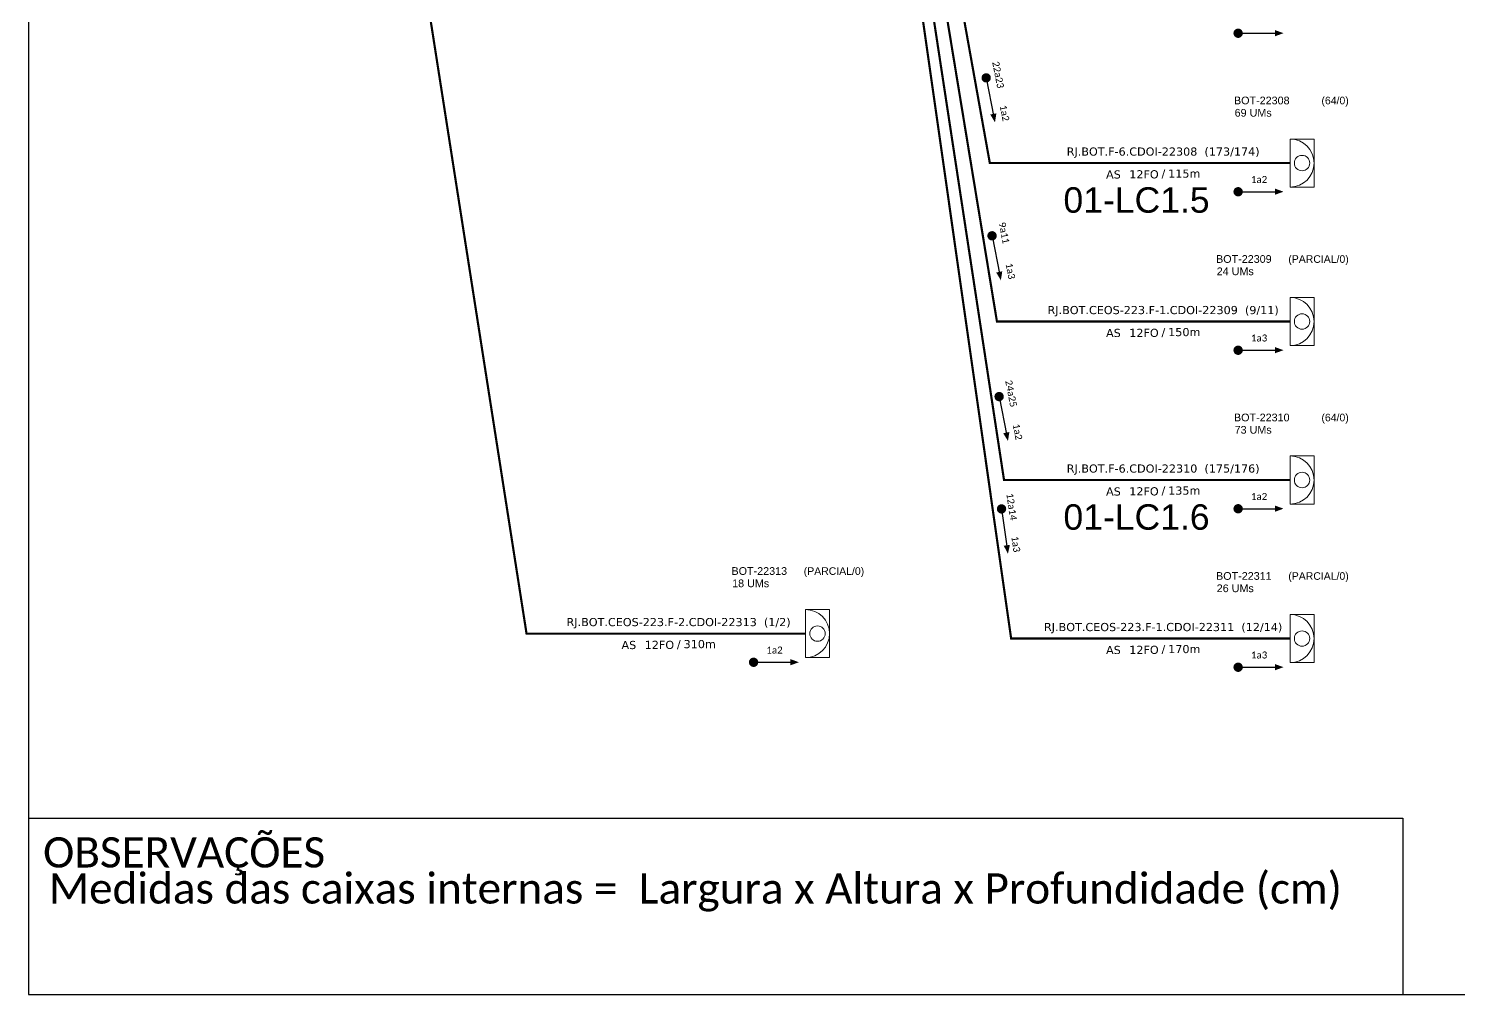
# Model space of a CAD drawing. Header units: millimetres. Extents: x 10187 to 11026, y 960 to 1554.
# Drawn here: x 10187.2 to 10524.5, y 960.2 to 1188.1 of the extents above; entities that cross this region are included whole.
import ezdxf
from ezdxf.enums import TextEntityAlignment as Align

# ---------------------------------------------------------------- set-up
doc = ezdxf.new("R2010")
doc.units = ezdxf.units.MM
for name, color, linetype, lineweight in [("20.0-LEGENDA DOS CDO'S", 1, 'Continuous', 0), ('20.1-CDO_INTERIOR', 1, 'Continuous', 0), ('40.1-ETIQUETAS', 1, 'Continuous', 20)]:
    doc.layers.add(name, color=color, linetype=linetype, lineweight=lineweight)
for name, color, linetype in [('CAP a instalar', 1, 'Continuous'), ('CD a instalar', 1, 'Continuous'), ('SETA', 7, 'Continuous'), ('texto', 7, 'Continuous')]:
    doc.layers.add(name, color=color, linetype=linetype)
doc.styles.add('ARIAL', font='arial.ttf')
doc.styles.add('siredit', font='verdana.ttf')
doc.styles.get("Standard").update_dxf_attribs({"font": 'arial.ttf'})
doc.styles.add('WMF-Calibri0', font='calibri.ttf')
doc.linetypes.add('FENCELINE1', pattern='A,0.25,-0.1,[133,ltypeshp.shx,S=0.1,R=0,X=-0.1,Y=0],-0.1,1', length=1.45)

# ---------------------------------------------------------------- blocks, each defined once
blk = doc.blocks.new('CDOI_INT')
at = {"layer": '20.1-CDO_INTERIOR', "color": 0, "lineweight": 18}
blk.add_lwpolyline([(4.25, -4.25), (4.25, 4.25), (0, 4.25), (0, -4.25)], close=True, dxfattribs=at)
blk.add_circle((2.12, 0), 1.36, dxfattribs=at)
blk.add_arc((0, 0), 4.25, 270, 90, dxfattribs=at)
at = {"layer": "20.0-LEGENDA DOS CDO'S", "color": 0, "style": 'ARIAL'}
for tag, p in [('CDO_N', (-0.08, 10.38)), ('SPLITER_1', (21.18, 10.38)), ('SAP', (-0.08, 6.23)), ('SURVEY', (-0.08, 8.2)), ('SPLITER_2', (21.19, 8.68)), ('1:XX', (5.94, -2.22)), ('UMS', (5.94, -4.24))]:
    blk.add_attdef(tag, p, '', height=1.36, dxfattribs=at)
blk.add_attdef('FIBRAS_UTILIZADAS', text='', height=1.36, dxfattribs=at).set_placement((15.34, 10.38), align=Align.CENTER)
blk = doc.blocks.new('ETIQUETA_RS5F')
at = {"layer": '40.1-ETIQUETAS', "color": 0, "style": 'siredit'}
blk.add_text('/', height=1.5, dxfattribs=at).set_placement((1.58, -1.95), align=Align.MIDDLE_RIGHT)
for tag, p in [('ETIQUETA_R_SECUNDARIA', (1.21, 2.1)), ('ETIQUETA_R_PRIMARIA', (1.21, 4.1)), ('F_ATIVAS/F_MORTAS', (1.14, -4.24))]:
    blk.add_attdef(tag, text='', height=1.5, dxfattribs=at).set_placement(p, align=Align.MIDDLE_CENTER)
for tag, p in [('TIPO_CABO', (-6.58, -2.12)), ('CAP_CABO', (0.4, -2.09))]:
    blk.add_attdef(tag, text='', height=1.5, dxfattribs=at).set_placement(p, align=Align.MIDDLE_RIGHT)
blk.add_attdef('METROS', text='', height=1.5, dxfattribs=at).set_placement((2.14, -1.95), align=Align.MIDDLE_LEFT)
for tag, p in [('FUSÃO_1', (0.85, -8.39)), ('FUSÃO_2', (0.85, -10.6)), ('FUSÃO_3', (0.85, -12.93)), ('FUSÃO_4', (0.85, -15.14)), ('FUSÃO_5', (0.85, -17.16))]:
    blk.add_attdef(tag, text='', height=1.5, dxfattribs=at).set_placement(p, align=Align.CENTER)

msp = doc.modelspace()

# ---------------------------------------------------------------- linework, layer by layer
for points in [[(10187.23, 960.2), (11025.8, 960.2), (11025.8, 1554.2), (10187.23, 1554.2), (10187.23, 960.2)], [(10187.23, 1001.81), (10511.39, 1001.81)]]:
    msp.add_lwpolyline(points)
at = {"const_width": 1.1}
for points in [[(10471.97, 1187.02, 1), (10473.07, 1187.02, 1)], [(10412.98, 1177.03, 1), (10413.2, 1175.96, 1)], [(10471.97, 1149.62, 1), (10473.07, 1149.62, 1)], [(10414.37, 1139.76, 1), (10414.58, 1138.68, 1)], [(10471.97, 1112.21, 1), (10473.07, 1112.21, 1)], [(10416.04, 1101.82, 1), (10416.25, 1100.74, 1)], [(10416.63, 1075.32, 1), (10416.79, 1074.23, 1)], [(10471.97, 1074.81, 1), (10473.07, 1074.81, 1)], [(10357.68, 1038.58, 1), (10358.78, 1038.58, 1)], [(10471.97, 1037.41, 1), (10473.07, 1037.41, 1)]]:
    msp.add_lwpolyline(points, format="xyb", close=True, dxfattribs=at)
at = {"linetype": 'Continuous'}
msp.add_lwpolyline([(10511.39, 1001.81), (10511.39, 960.2)], dxfattribs=at)
at = {"layer": 'CAP a instalar', "linetype": 'FENCELINE1', "ltscale": 5, "const_width": 0.513}
msp.add_lwpolyline([(10484.76, 1156.39), (10413.95, 1156.39), (10360.31, 1455.61)], dxfattribs=at)
at = {"layer": 'CAP a instalar', "color": 0, "linetype": 'FENCELINE1', "ltscale": 5, "const_width": 0.513}
msp.add_lwpolyline([(10484.76, 1081.59), (10417.3, 1081.59), (10360.31, 1455.61)], dxfattribs=at)
at = {"layer": 'CD a instalar', "color": 8, "linetype": 'FENCELINE1', "ltscale": 5, "const_width": 0.513}
for points in [[(10370.47, 1045.35), (10304.68, 1045.35), (10240.51, 1455.79)], [(10484.76, 1118.99), (10415.63, 1118.99), (10360.31, 1455.61)], [(10484.76, 1044.18), (10418.98, 1044.18), (10360.31, 1455.61)]]:
    msp.add_lwpolyline(points, dxfattribs=at)
at = {"layer": 'SETA'}
for points in [[(10472.52, 1187.02), (10481.96, 1187.02)], [(10413.09, 1176.49), (10414.91, 1167.23)], [(10472.52, 1149.62), (10481.96, 1149.62)], [(10472.52, 1149.62), (10481.96, 1149.62)], [(10414.48, 1139.22), (10416.3, 1129.95)], [(10472.52, 1112.21), (10481.96, 1112.21)], [(10416.15, 1101.28), (10417.97, 1092.02)], [(10416.71, 1074.77), (10418.04, 1065.43)], [(10472.52, 1074.81), (10481.96, 1074.81)], [(10472.52, 1074.81), (10481.96, 1074.81)], [(10358.23, 1038.58), (10367.67, 1038.58)], [(10472.52, 1037.41), (10481.96, 1037.41)]]:
    msp.add_lwpolyline(points, dxfattribs=at)
for points in [[(10481.2, 1187.77), (10483.22, 1187.03), (10481.2, 1186.3)], [(10415.5, 1168.12), (10415.17, 1166), (10414.06, 1167.84)], [(10481.2, 1150.36), (10483.22, 1149.63), (10481.2, 1148.9)], [(10416.89, 1130.84), (10416.56, 1128.73), (10415.45, 1130.56)], [(10481.2, 1112.96), (10483.22, 1112.23), (10481.2, 1111.5)], [(10418.56, 1092.91), (10418.23, 1090.79), (10417.12, 1092.63)], [(10481.2, 1075.56), (10483.22, 1074.83), (10481.2, 1074.09)], [(10418.68, 1066.28), (10418.23, 1064.19), (10417.23, 1066.08)], [(10366.91, 1039.33), (10368.92, 1038.59), (10366.91, 1037.86)], [(10481.2, 1038.16), (10483.22, 1037.42), (10481.2, 1036.69)]]:
    msp.add_solid(points, dxfattribs=at)

# ---------------------------------------------------------------- block references
at = {"layer": 'CAP a instalar', "linetype": 'FENCELINE1', "ltscale": 5.3}
ref = msp.add_blockref('CDOI_INT', (10484.76, 1156.39), dxfattribs=dict(at, xscale=1.33473017723919, yscale=1.33473017723919, zscale=1.33473017723919))
ref.add_attrib('CDO_N', 'BOT-22308', dxfattribs={"layer": "20.0-LEGENDA DOS CDO'S", "color": 0, "height": 1.816, "style": 'ARIAL'}).set_placement((10484.65, 1170.25), align=Align.RIGHT)
ref.add_attrib('FIBRAS_UTILIZADAS', '(64/0)', dxfattribs={"layer": "20.0-LEGENDA DOS CDO'S", "color": 0, "height": 1.79, "style": 'ARIAL', "width": 0.986168}).set_placement((10498.61, 1170.25), align=Align.RIGHT)
ref.add_attrib('SURVEY', '69 UMs      ', dxfattribs={"layer": "20.0-LEGENDA DOS CDO'S", "color": 0, "height": 1.8156, "style": 'ARIAL'}).set_placement((10484.66, 1167.34), align=Align.RIGHT)
at = {"layer": 'CAP a instalar', "color": 1, "linetype": 'FENCELINE1', "ltscale": 5.3}
ref = msp.add_blockref('ETIQUETA_RS5F', (10453.31, 1156.41), dxfattribs=dict(at, xscale=1.280902120837365, yscale=1.280902120837365, zscale=1.280902120837365))
ref.add_attrib('ETIQUETA_R_SECUNDARIA', 'RJ.BOT.F-6.CDOI-22308  (173/174)', dxfattribs={"layer": '40.1-ETIQUETAS', "color": 0, "height": 1.9214, "style": 'siredit'}).set_placement((10454.83, 1159.1), align=Align.MIDDLE_CENTER)
ref.add_attrib('TIPO_CABO', 'AS', dxfattribs={"layer": '40.1-ETIQUETAS', "color": 0, "height": 1.921, "style": 'siredit'}).set_placement((10444.84, 1153.7), align=Align.MIDDLE_RIGHT)
ref.add_attrib('CAP_CABO', '12FO', dxfattribs={"layer": '40.1-ETIQUETAS', "color": 0, "height": 1.921, "style": 'siredit'}).set_placement((10453.78, 1153.73), align=Align.MIDDLE_RIGHT)
ref.add_attrib('METROS', '115m', dxfattribs={"layer": '40.1-ETIQUETAS', "color": 0, "height": 1.921, "style": 'siredit'}).set_placement((10456.02, 1153.9), align=Align.MIDDLE_LEFT)
at = {"layer": 'CAP a instalar', "color": 252, "linetype": 'FENCELINE1', "ltscale": 5.3}
ref = msp.add_blockref('CDOI_INT', (10484.76, 1118.99), dxfattribs=dict(at, xscale=1.33473017723919, yscale=1.33473017723919, zscale=1.33473017723919))
ref.add_attrib('CDO_N', 'BOT-22309      ', dxfattribs={"layer": "20.0-LEGENDA DOS CDO'S", "color": 0, "height": 1.8156, "style": 'ARIAL'}).set_placement((10484.65, 1132.84), align=Align.RIGHT)
ref.add_attrib('FIBRAS_UTILIZADAS', '                             (PARCIAL/0)', dxfattribs={"layer": "20.0-LEGENDA DOS CDO'S", "color": 0, "height": 1.7905, "style": 'ARIAL', "width": 0.986168}).set_placement((10498.61, 1132.84), align=Align.RIGHT)
ref.add_attrib('SURVEY', '24 UMs            ', dxfattribs={"layer": "20.0-LEGENDA DOS CDO'S", "color": 0, "height": 1.8156, "style": 'ARIAL'}).set_placement((10484.66, 1129.93), align=Align.RIGHT)
ref = msp.add_blockref('ETIQUETA_RS5F', (10453.31, 1119), dxfattribs=dict(at, xscale=1.280902120837365, yscale=1.280902120837365, zscale=1.280902120837365))
ref.add_attrib('ETIQUETA_R_SECUNDARIA', 'RJ.BOT.CEOS-223.F-1.CDOI-22309  (9/11)', dxfattribs={"layer": '40.1-ETIQUETAS', "color": 0, "height": 1.9214, "style": 'siredit'}).set_placement((10454.83, 1121.7), align=Align.MIDDLE_CENTER)
ref.add_attrib('TIPO_CABO', 'AS', dxfattribs={"layer": '40.1-ETIQUETAS', "color": 0, "height": 1.921, "style": 'siredit'}).set_placement((10444.84, 1116.3), align=Align.MIDDLE_RIGHT)
ref.add_attrib('CAP_CABO', '12FO', dxfattribs={"layer": '40.1-ETIQUETAS', "color": 0, "height": 1.921, "style": 'siredit'}).set_placement((10453.78, 1116.32), align=Align.MIDDLE_RIGHT)
ref.add_attrib('METROS', '150m', dxfattribs={"layer": '40.1-ETIQUETAS', "color": 0, "height": 1.921, "style": 'siredit'}).set_placement((10456.02, 1116.5), align=Align.MIDDLE_LEFT)
at = {"layer": 'CAP a instalar', "color": 0, "linetype": 'FENCELINE1', "ltscale": 5.3}
ref = msp.add_blockref('CDOI_INT', (10484.76, 1081.59), dxfattribs=dict(at, xscale=1.33473017723919, yscale=1.33473017723919, zscale=1.33473017723919))
ref.add_attrib('CDO_N', 'BOT-22310', dxfattribs={"layer": "20.0-LEGENDA DOS CDO'S", "color": 0, "height": 1.816, "style": 'ARIAL'}).set_placement((10484.65, 1095.44), align=Align.RIGHT)
ref.add_attrib('FIBRAS_UTILIZADAS', '(64/0)', dxfattribs={"layer": "20.0-LEGENDA DOS CDO'S", "color": 0, "height": 1.79, "style": 'ARIAL', "width": 0.986168}).set_placement((10498.61, 1095.44), align=Align.RIGHT)
ref.add_attrib('SURVEY', '73 UMs      ', dxfattribs={"layer": "20.0-LEGENDA DOS CDO'S", "color": 0, "height": 1.8156, "style": 'ARIAL'}).set_placement((10484.66, 1092.53), align=Align.RIGHT)
ref = msp.add_blockref('ETIQUETA_RS5F', (10453.31, 1081.6), dxfattribs=dict(at, xscale=1.280902120837365, yscale=1.280902120837365, zscale=1.280902120837365))
ref.add_attrib('ETIQUETA_R_SECUNDARIA', 'RJ.BOT.F-6.CDOI-22310  (175/176)', dxfattribs={"layer": '40.1-ETIQUETAS', "color": 0, "height": 1.9214, "style": 'siredit'}).set_placement((10454.83, 1084.3), align=Align.MIDDLE_CENTER)
ref.add_attrib('TIPO_CABO', 'AS', dxfattribs={"layer": '40.1-ETIQUETAS', "color": 0, "height": 1.921, "style": 'siredit'}).set_placement((10444.84, 1078.89), align=Align.MIDDLE_RIGHT)
ref.add_attrib('CAP_CABO', '12FO', dxfattribs={"layer": '40.1-ETIQUETAS', "color": 0, "height": 1.921, "style": 'siredit'}).set_placement((10453.78, 1078.92), align=Align.MIDDLE_RIGHT)
ref.add_attrib('METROS', '135m', dxfattribs={"layer": '40.1-ETIQUETAS', "color": 0, "height": 1.921, "style": 'siredit'}).set_placement((10456.02, 1079.1), align=Align.MIDDLE_LEFT)
at = {"layer": 'CAP a instalar', "color": 252, "linetype": 'FENCELINE1', "ltscale": 5.3}
ref = msp.add_blockref('CDOI_INT', (10370.47, 1045.35), dxfattribs=dict(at, xscale=1.33473017723919, yscale=1.33473017723919, zscale=1.33473017723919))
ref.add_attrib('CDO_N', 'BOT-22313      ', dxfattribs={"layer": "20.0-LEGENDA DOS CDO'S", "color": 0, "height": 1.8156, "style": 'ARIAL'}).set_placement((10370.36, 1059.21), align=Align.RIGHT)
ref.add_attrib('FIBRAS_UTILIZADAS', '                             (PARCIAL/0)', dxfattribs={"layer": "20.0-LEGENDA DOS CDO'S", "color": 0, "height": 1.7905, "style": 'ARIAL', "width": 0.986168}).set_placement((10384.32, 1059.21), align=Align.RIGHT)
ref.add_attrib('SURVEY', '18 UMs            ', dxfattribs={"layer": "20.0-LEGENDA DOS CDO'S", "color": 0, "height": 1.8156, "style": 'ARIAL'}).set_placement((10370.37, 1056.3), align=Align.RIGHT)
ref = msp.add_blockref('CDOI_INT', (10484.76, 1044.18), dxfattribs=dict(at, xscale=1.33473017723919, yscale=1.33473017723919, zscale=1.33473017723919))
ref.add_attrib('CDO_N', 'BOT-22311      ', dxfattribs={"layer": "20.0-LEGENDA DOS CDO'S", "color": 0, "height": 1.8156, "style": 'ARIAL'}).set_placement((10484.65, 1058.04), align=Align.RIGHT)
ref.add_attrib('FIBRAS_UTILIZADAS', '                             (PARCIAL/0)', dxfattribs={"layer": "20.0-LEGENDA DOS CDO'S", "color": 0, "height": 1.7905, "style": 'ARIAL', "width": 0.986168}).set_placement((10498.61, 1058.04), align=Align.RIGHT)
ref.add_attrib('SURVEY', '26 UMs            ', dxfattribs={"layer": "20.0-LEGENDA DOS CDO'S", "color": 0, "height": 1.8156, "style": 'ARIAL'}).set_placement((10484.66, 1055.13), align=Align.RIGHT)
ref = msp.add_blockref('ETIQUETA_RS5F', (10339.02, 1045.37), dxfattribs=dict(at, xscale=1.280902120837365, yscale=1.280902120837365, zscale=1.280902120837365))
ref.add_attrib('ETIQUETA_R_SECUNDARIA', 'RJ.BOT.CEOS-223.F-2.CDOI-22313  (1/2)', dxfattribs={"layer": '40.1-ETIQUETAS', "color": 0, "height": 1.9214, "style": 'siredit'}).set_placement((10340.54, 1048.07), align=Align.MIDDLE_CENTER)
ref.add_attrib('TIPO_CABO', 'AS', dxfattribs={"layer": '40.1-ETIQUETAS', "color": 0, "height": 1.921, "style": 'siredit'}).set_placement((10330.55, 1042.66), align=Align.MIDDLE_RIGHT)
ref.add_attrib('CAP_CABO', '12FO', dxfattribs={"layer": '40.1-ETIQUETAS', "color": 0, "height": 1.921, "style": 'siredit'}).set_placement((10339.49, 1042.69), align=Align.MIDDLE_RIGHT)
ref.add_attrib('METROS', '310m', dxfattribs={"layer": '40.1-ETIQUETAS', "color": 0, "height": 1.921, "style": 'siredit'}).set_placement((10341.73, 1042.87), align=Align.MIDDLE_LEFT)
ref = msp.add_blockref('ETIQUETA_RS5F', (10453.31, 1044.2), dxfattribs=dict(at, xscale=1.280902120837365, yscale=1.280902120837365, zscale=1.280902120837365))
ref.add_attrib('ETIQUETA_R_SECUNDARIA', 'RJ.BOT.CEOS-223.F-1.CDOI-22311  (12/14)', dxfattribs={"layer": '40.1-ETIQUETAS', "color": 0, "height": 1.9214, "style": 'siredit'}).set_placement((10454.83, 1046.9), align=Align.MIDDLE_CENTER)
ref.add_attrib('TIPO_CABO', 'AS', dxfattribs={"layer": '40.1-ETIQUETAS', "color": 0, "height": 1.921, "style": 'siredit'}).set_placement((10444.84, 1041.49), align=Align.MIDDLE_RIGHT)
ref.add_attrib('CAP_CABO', '12FO', dxfattribs={"layer": '40.1-ETIQUETAS', "color": 0, "height": 1.921, "style": 'siredit'}).set_placement((10453.78, 1041.52), align=Align.MIDDLE_RIGHT)
ref.add_attrib('METROS', '170m', dxfattribs={"layer": '40.1-ETIQUETAS', "color": 0, "height": 1.921, "style": 'siredit'}).set_placement((10456.02, 1041.7), align=Align.MIDDLE_LEFT)

# ---------------------------------------------------------------- texts
at = {"style": 'WMF-Calibri0'}
msp.add_text('OBSERVAÇÕES', height=7.1308, dxfattribs=at).set_placement((10190.65, 990.15))
at = {"char_height": 1.6473, "width": 27.8482, "attachment_point": 5}
for s, insert, rotation in [('{\\fCalibri|b0|i0|c0|p34;\\C7;22a23}', (10415.92, 1177.2), 281.1495), ('{\\fCalibri|b0|i0|c0|p34;\\C7;1a2}', (10417.43, 1168.17), 281.1495), ('{\\fCalibri|b0|i0|c0|p34;\\C7;9a11}', (10417.31, 1139.92), 281.1495), ('{\\fCalibri|b0|i0|c0|p34;\\C7;1a3}', (10418.82, 1130.89), 281.1495), ('{\\fCalibri|b0|i0|c0|p34;\\C7;24a25}', (10418.98, 1101.99), 281.1495), ('{\\fCalibri|b0|i0|c0|p34;\\C7;1a2}', (10420.49, 1092.96), 281.1495), ('{\\fCalibri|b0|i0|c0|p34;\\C7;12a14}', (10419.1, 1075.29), 278.1154), ('{\\fCalibri|b0|i0|c0|p34;\\C7;1a3}', (10420.09, 1066.45), 278.1154)]:
    msp.add_mtext(s, dxfattribs=dict(at, insert=insert, rotation=rotation))
for s, insert in [('{\\fCalibri|b0|i0|c0|p34;\\C7;1a2}', (10477.46, 1152.5)), ('{\\fCalibri|b0|i0|c0|p34;\\C7;1a3}', (10477.46, 1115.1)), ('{\\fCalibri|b0|i0|c0|p34;\\C7;1a2}', (10477.46, 1077.7)), ('{\\fCalibri|b0|i0|c0|p34;\\C7;1a2}', (10363.17, 1041.46)), ('{\\fCalibri|b0|i0|c0|p34;\\C7;1a3}', (10477.46, 1040.29))]:
    msp.add_mtext(s, dxfattribs=dict(at, insert=insert))
at = {"insert": (10192, 988.77), "char_height": 7.1308, "width": 658.8434, "attachment_point": 1, "style": 'WMF-Calibri0'}
msp.add_mtext('Medidas das caixas internas =  Largura x Altura x Profundidade (cm)', dxfattribs=at)
at = {"layer": 'texto', "color": 3, "char_height": 6, "width": 41.71, "attachment_point": 5}
for s, insert in [('{\\fArial|b0|i0|c0|p34;01-LC1.5}', (10448.55, 1147.63)), ('{\\fArial|b0|i0|c0|p34;01-LC1.6}', (10448.55, 1072.82))]:
    msp.add_mtext(s, dxfattribs=dict(at, insert=insert))

doc.saveas('drawing.dxf')
